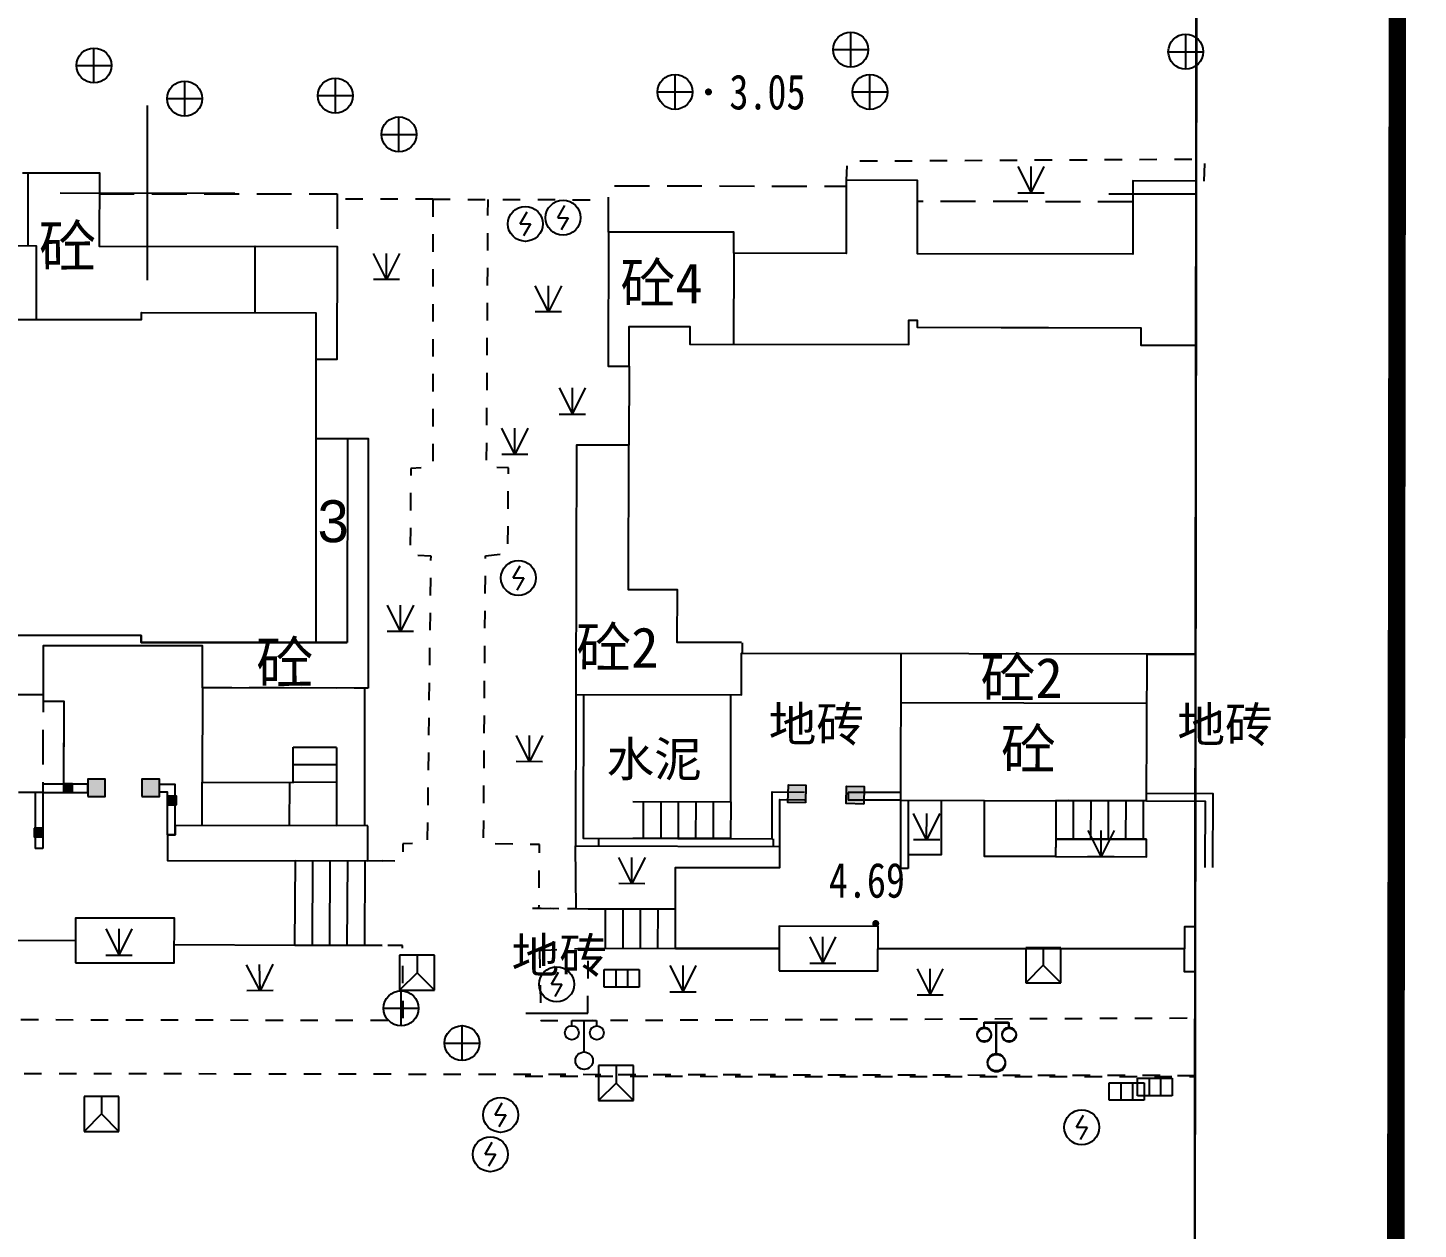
# Model space of a CAD drawing. Extents: x 99002 to 478558, y 2449839 to 2450453.
# Drawn here: x 478502.37 to 478542.15, y 2450133.86 to 2450168.24 of the extents above; entities that cross this region are included whole.
import ezdxf
from ezdxf.enums import TextEntityAlignment as Align

# ---------------------------------------------------------------- set-up
doc = ezdxf.new("R2010")
doc.units = 0
doc.header["$LTSCALE"] = 0.5
doc.linetypes.add('X5', pattern=[3, 2, -1])
doc.linetypes.add('X6', pattern=[2, 1, -1])
doc.layers.get('0').update_dxf_attribs({"linetype": 'CONTINUOUS'})
for name, color, linetype in [('DLDW', 11, 'CONTINUOUS'), ('DLSS', 4, 'CONTINUOUS'), ('DMTZ', 3, 'CONTINUOUS'), ('GCD', 1, 'CONTINUOUS'), ('GXYZ', 2, 'CONTINUOUS'), ('JMD', 6, 'CONTINUOUS'), ('TK', 7, 'CONTINUOUS'), ('ZBTZ', 3, 'CONTINUOUS'), ('ZJ', 7, 'CONTINUOUS')]:
    doc.layers.add(name, color=color, linetype=linetype)
doc.styles.add('方正中等线简体', font='FZZDXJW.TTF')
doc.styles.add('等线体', font='simhei.ttf')
doc.styles.add('细等线体', font='FZXDXJW.TTF', dxfattribs={"width": 0.8})
doc.linetypes.add('10422', pattern='A,0.75,[150,AAA.SHX,S=0.5,R=0,X=0,Y=0.5],1.5,[177,AAA.SHX,S=1,R=0,X=0,Y=0.4],0.75', length=3)
doc.linetypes.add('1161', pattern='A,0,[149,AAA.SHX,S=0.15,R=0,X=0,Y=0],-1.6', length=1.6)
doc.linetypes.add('444', pattern='A,4.5,[145,AAA.SHX,S=1,R=0,X=0,Y=1],4.5,-0.5,[146,AAA.SHX,S=1,R=0,X=0,Y=0],-0.5', length=10)

# ---------------------------------------------------------------- blocks, each defined once
blk = doc.blocks.new('gc043')
for p, q in [((-8.881784197001252e-16, -1), (-8.881784197001252e-16, 1)), ((-1, 0), (1, 0))]:
    blk.add_line(p, q)
blk.add_circle((0, 0), 1)
blk = doc.blocks.new('gc049')
for p, q in [((-1, 1.2), (-1, -0.8)), ((1, 1.2), (-1, 1.2)), ((0, 1.2), (0, 0.2)), ((1, -0.8), (1, 1.2)), ((0, 0.2), (-1, -0.8)), ((0, 0.2), (1, -0.8)), ((-1, -0.8), (1, -0.8))]:
    blk.add_line(p, q)
blk = doc.blocks.new('gc050')
for points in [[(-0.3004, -7.371573200455714e-18), (0.09960000000000008, 0.6928203230275509)], [(-0.3004, -7.371573200455714e-18), (0.3004, -1.036507292620599e-16)], [(0.3004, -1.036507292620599e-16), (-0.09960000000000035, -0.6928203230275509)]]:
    blk.add_lwpolyline(points)
blk.add_circle((0, 0), 1)
blk = doc.blocks.new('GC200')
at = {"linetype": 'Continuous', "const_width": 0.2, "flags": 128}
blk.add_lwpolyline([(-0.1, 0, 1), (0.1, 0, 1)], format="xyb", close=True, dxfattribs=at)
blk = doc.blocks.new('gc041')
for p, q in [((-1, 0.5), (1, 0.5)), ((-1, -0.5), (-1, 0.5)), ((-0.3300000000000001, 0.5), (-0.3300000000000001, -0.5)), ((0.3300000000000001, 0.5), (0.3300000000000001, -0.5)), ((1, 0.5), (1, -0.5)), ((1, -0.5), (-1, -0.5))]:
    blk.add_line(p, q)
blk = doc.blocks.new('gc097')
for p, q in [((-0.6999991656703307, 2.001080768634255), (-0.6999991656703307, 2.301080768634255)), ((-0.6999991656703307, 2.301080768634255), (0.6999991656703307, 2.298919231365744)), ((3.061515884555943e-17, 0.5), (3.061515884555943e-17, 2.3)), ((0.6999991656703307, 2.298919231365744), (0.6999991656703307, 1.998919231365745))]:
    blk.add_line(p, q)
for centre, radius in [((-0.6999991656703307, 1.601080768634255), 0.4), ((0.7265381501658085, 1.599800599500545), 0.4), ((0, 0), 0.5)]:
    blk.add_circle(centre, radius)
blk = doc.blocks.new('gc124')
for p, q in [((-0.75, 1.5), (0, 0)), ((0, 0), (0, 1.5)), ((0, 0), (0.75, 1.5)), ((-0.75, 0), (0.75, 0))]:
    blk.add_line(p, q)
blk = doc.blocks.new('gc002')
at = {"linetype": 'Continuous'}
blk.add_hatch(color=256, dxfattribs=at).paths.add_polyline_path([(0.5, 0.5), (-0.5, 0.5), (-0.5, -0.5), (0.5, -0.5)])
blk.add_lwpolyline([(-0.5, -0.5), (0.5, -0.5), (0.5, 0.5), (-0.5, 0.5), (-0.5, -0.5)])

msp = doc.modelspace()

# ---------------------------------------------------------------- linework, layer by layer
at = {"layer": 'DLSS', "color": 4, "linetype": 'X6', "flags": 128}
for points in [[(478536.0281877106, 2450163.849874191), (478536.0530215325, 2450164.473587292), (478525.8057620719, 2450164.414147565), (478525.7880497514, 2450163.876161549)], [(478513.9601193069, 2450163.330805149), (478511.2204517517, 2450163.333177893)], [(478513.9601193069, 2450163.330805149), (478513.9599694407, 2450155.661670496), (478513.3319157846, 2450155.6295011), (478513.3106331851, 2450153.149485657), (478513.8996134281, 2450153.126705797), (478513.8007433367, 2450144.914692244), (478513.1056859688, 2450144.880611484), (478513.1053708074, 2450144.38800305), (478512.5274646379, 2450144.398643657)], [(478513.9601193069, 2450163.330805149), (478515.5411404615, 2450163.325712722), (478518.9864717512, 2450163.314615403)], [(478518.4043519858, 2450143.016185045), (478516.9976965238, 2450143.031913819), (478517.0087321127, 2450144.863445895), (478515.4117358506, 2450144.887559782), (478515.4666409778, 2450153.126631987), (478516.1067385004, 2450153.191786025), (478516.1219865934, 2450155.645808994), (478515.497995206, 2450155.660635048), (478515.5411404615, 2450163.325712722)], [(478461.0938545273, 2450141.923391804), (478462.1917332105, 2450140.305910388), (478463.3182495091, 2450139.92541286), (478513.1140064345, 2450139.833511724), (478513.0961193993, 2450141.971544476), (478512.5131354087, 2450141.972316009)], [(478517.0097245933, 2450141.835391342), (478518.4014767385, 2450141.896170025)], [(478517.0097245933, 2450141.835391342), (478517.0480689532, 2450139.828305309), (478535.7674948704, 2450139.900575739)], [(478518.398485981, 2450140.033556518), (478518.4014767385, 2450141.896170025)], [(478516.6067267097, 2450138.231869855), (478535.7652768941, 2450138.224724793)]]:
    msp.add_lwpolyline(points, dxfattribs=at)
at = {"layer": 'DLSS', "color": 4, "linetype": 'Continuous', "flags": 128}
for points in [[(478527.5584247081, 2450144.581212876), (478528.5084373015, 2450144.578695351), (478528.5124166878, 2450146.128813131)], [(478520.9043856658, 2450143.009767261), (478520.9043856674, 2450143.00976726), (478520.9074662897, 2450144.209783352), (478523.887506438, 2450144.20213335), (478523.8890625488, 2450144.80829599)], [(478535.7709457589, 2450142.507986266), (478535.4608975447, 2450142.508926519), (478535.4570329832, 2450141.23461832), (478535.7692592127, 2450141.233671463)]]:
    msp.add_lwpolyline(points, dxfattribs=at)
at = {"layer": 'DLSS', "color": 4, "linetype": 'Continuous', "elevation": -3.658, "flags": 128}
msp.add_lwpolyline([(478512.1049339986, 2450145.399183539), (478506.5912394008, 2450145.407201548), (478506.5908657395, 2450145.139992156), (478506.370865028, 2450145.140299785), (478506.3698375113, 2450144.407485649), (478512.1034964797, 2450144.399251055)], close=True, dxfattribs=at)
at = {"layer": 'DLSS', "color": 4, "linetype": 'Continuous', "flags": 128}
for points in [[(478534.3798003846, 2450145.013729089), (478531.7797653559, 2450145.020403587), (478531.7784817633, 2450144.520396886), (478534.378516792, 2450144.513722389)], [(478503.7354090429, 2450141.481814313), (478506.5644750838, 2450141.478047189), (478506.5661720239, 2450142.752360137), (478503.737105983, 2450142.756127263)], [(478523.8671857492, 2450141.25345707), (478526.6962412889, 2450141.244877672), (478526.7001058505, 2450142.519185876), (478523.8710503108, 2450142.527765276)]]:
    msp.add_lwpolyline(points, close=True, dxfattribs=at)
at = {"layer": 'DLSS', "color": 4, "linetype": 'X6', "ltscale": 0.5, "elevation": 5.149, "flags": 128}
msp.add_lwpolyline([(478518.0633176161, 2450143.025017935), (478516.6378043377, 2450143.034242766)], dxfattribs=at)
at = {"layer": 'DLSS', "color": 4, "linetype": 'X6', "elevation": 3.155, "flags": 128}
msp.add_lwpolyline([(478535.7653068503, 2450138.247358932), (478477.5604151627, 2450138.349537091)], dxfattribs=at)
at = {"layer": 'DMTZ', "color": 3, "linetype": '10422', "elevation": -7.316, "flags": 128}
msp.add_lwpolyline([(478502.8058079082, 2450146.600403988), (478503.4037953554, 2450146.599895209), (478503.4126574425, 2450148.953380378), (478502.8085007592, 2450148.955184735)], dxfattribs=at)
at = {"layer": 'DMTZ', "color": 3, "linetype": '10422', "ltscale": 0.7, "flags": 128}
msp.add_lwpolyline([(478531.7798940585, 2450145.070538136), (478531.778481763, 2450144.520396887), (478529.738454279, 2450144.525633801), (478529.7425617753, 2450146.125655249)], dxfattribs=at)
at = {"layer": 'DMTZ', "color": 3, "linetype": '10422', "ltscale": 0.5, "flags": 128}
msp.add_lwpolyline([(478518.0633176161, 2450143.025017935), (478518.0389837343, 2450144.823313612)], dxfattribs=at)
at = {"layer": 'DMTZ', "color": 3, "linetype": '10422', "flags": 128}
for points in [[(478523.8691061277, 2450141.886686489), (478520.9015104198, 2450141.889752242)], [(478535.4589741826, 2450141.874713269), (478526.6981788225, 2450141.88376384)]]:
    msp.add_lwpolyline(points, dxfattribs=at)
at = {"layer": 'JMD', "color": 6, "linetype": 'Continuous'}
for p, q in [((478511.2060171984, 2450147.642528186, -3.658), (478509.9659975616, 2450147.644220641, -3.658)), ((478511.2053347222, 2450147.142520296, -3.658), (478509.9653150854, 2450147.144212752, -3.658)), ((478504.0869260071, 2450146.349224693, -3.658), (478504.087267245, 2450146.599228607, -3.658)), ((478506.1369776631, 2450146.360640533, -3.658), (478506.1372779527, 2450146.580644005, -3.658)), ((478507.3642405015, 2450145.406436082, -3.658), (478507.3659330423, 2450146.646455495, -3.658)), ((478509.8642800919, 2450145.403023876, -3.658), (478509.8659726327, 2450146.643043288, -3.658)), ((478511.2046522461, 2450146.642512408, -3.658), (478509.9646326092, 2450146.644204862, -3.658)), ((478519.682272212, 2450146.091479625), (478522.4823099351, 2450146.084291704)), ((478519.9822762538, 2450146.090709491), (478519.9795746538, 2450145.038336359)), ((478520.48228299, 2450146.089425933), (478520.47958139, 2450145.037052802)), ((478520.9822897263, 2450146.088142376), (478520.9795881263, 2450145.035769245)), ((478521.4822964626, 2450146.086858818), (478521.4795948627, 2450145.034485688)), ((478521.9823031988, 2450146.085575261), (478521.979601599, 2450145.033202131)), ((478522.4823099351, 2450146.084291704), (478522.4796083352, 2450145.031918574)), ((478525.8430924956, 2450146.355794269), (478525.8425094744, 2450146.135791366)), ((478531.7825895969, 2450146.120552209), (478531.7798021415, 2450145.07053838)), ((478531.7825892594, 2450146.120418332), (478531.7800220745, 2450145.120404928)), ((478534.3826242881, 2450146.113743833), (478531.7825892594, 2450146.120418332)), ((478534.3826242881, 2450146.113743833), (478532.132593909, 2450146.119716796)), ((478532.2825959956, 2450146.119134774), (478532.2797720921, 2450145.01912003)), ((478532.7826027319, 2450146.117851217), (478532.7797788285, 2450145.017836472)), ((478533.2826094682, 2450146.11656766), (478533.2797855648, 2450145.016552915)), ((478533.7826162044, 2450146.115284102), (478533.7797923011, 2450145.015269358)), ((478534.2826229407, 2450146.114000544), (478534.2797990373, 2450145.013985801)), ((478506.370865028, 2450145.140299785, -3.658), (478506.5908657395, 2450145.139992156, -3.658)), ((478518.7066337081, 2450144.821599701), (478518.7071984889, 2450145.041602651)), ((478522.4796083352, 2450145.031918574), (478519.6795706121, 2450145.039106494)), ((478523.7067010709, 2450144.808764127), (478523.7072658516, 2450145.028767076)), ((478531.7797653559, 2450145.020403587), (478534.3798003846, 2450145.013729089)), ((478502.8001646536, 2450144.750377261, -7.316), (478502.5801613638, 2450144.750567797, -7.316)), ((478510.0131357117, 2450141.986845558), (478510.0271736835, 2450144.402233038)), ((478510.0274252972, 2450144.402234175, -3.658), (478512.5274646379, 2450144.398643657, -3.658)), ((478510.513135651, 2450141.983939647), (478510.527186347, 2450144.401516426)), ((478511.0131355905, 2450141.981033738), (478511.0271990016, 2450144.400798316)), ((478511.5131355299, 2450141.978127828), (478511.5272116563, 2450144.400080205)), ((478512.0131354693, 2450141.975221919), (478512.0272243022, 2450144.399360596)), ((478527.557364717, 2450144.181225841), (478527.3373617531, 2450144.181790606)), ((478520.9043856673, 2450143.009767261), (478518.4043519858, 2450143.016185045)), ((478518.9014834748, 2450141.894886469), (478518.9043587222, 2450143.014901489)), ((478519.401490211, 2450141.893602912), (478519.4043654584, 2450143.013617932)), ((478519.9014969473, 2450141.892319355), (478519.9043721948, 2450143.012334374)), ((478520.4015036836, 2450141.891035798), (478520.404378931, 2450143.011050818)), ((478520.9015104198, 2450141.889752242), (478520.9043856673, 2450143.009767261)), ((478512.5131354087, 2450141.972316009), (478510.0131357117, 2450141.986845558)), ((478518.4014767385, 2450141.896170025), (478520.9015104198, 2450141.889752242))]:
    msp.add_line(p, q, dxfattribs=at)
at = {"layer": 'JMD', "color": 6, "linetype": 'X5'}
for points in [[(478496.2208556646, 2450164.096405915), (478502.3809566433, 2450164.091070835)], [(478504.4204703975, 2450163.489294219), (478511.2205818677, 2450163.483404845), (478511.2192826507, 2450161.983380343)]]:
    msp.add_lwpolyline(points, dxfattribs=at)
at = {"layer": 'JMD', "color": 6, "linetype": 'Continuous', "ltscale": 3.5, "elevation": -3.658}
for points in [[(478502.3791377394, 2450161.991036521), (478502.3809566433, 2450164.091070835), (478504.4209900842, 2450164.089304022), (478504.4191711803, 2450161.989269712), (478511.2192826507, 2450161.983380343), (478511.2164763418, 2450158.743327419), (478510.6164665062, 2450158.743847068), (478510.6145090188, 2450156.483810153), (478512.1145336081, 2450156.48251103), (478512.1088690215, 2450149.942404208)], [(478508.8775986174, 2450160.085375942), (478508.8792442923, 2450161.985406972), (478511.2192826506, 2450161.983380336), (478511.2164763418, 2450158.743327412), (478510.6164665062, 2450158.743847061), (478510.6145090191, 2450156.483810144), (478511.5145237726, 2450156.483030672), (478511.5094654876, 2450150.642935288)], [(478512.1083493347, 2450149.342394407), (478507.3682716335, 2450149.346499611), (478507.3693110072, 2450150.546519215), (478502.8092362568, 2450150.550468528), (478502.8080236542, 2450149.150445653), (478500.2079810334, 2450149.152697453), (478500.2055558282, 2450146.3526517), (478498.3655256658, 2450146.354245279), (478498.3679508709, 2450149.154291034), (478495.7679082502, 2450149.156542833), (478495.7691208527, 2450150.556565713), (478491.2090461024, 2450150.560515026), (478491.2085264155, 2450149.960505219)]]:
    msp.add_lwpolyline(points, dxfattribs=at)
at = {"layer": 'JMD', "color": 6, "linetype": 'Continuous', "flags": 128}
for points in [[(478535.7991923671, 2450163.850462042), (478533.9881602265, 2450163.855111125), (478533.9827691375, 2450161.75508298), (478527.8226861464, 2450161.770896462), (478527.8280772354, 2450163.870924614), (478525.7880497514, 2450163.876161549), (478525.7826586624, 2450161.776133395), (478522.572615416, 2450161.784373862), (478522.5741557272, 2450162.384381908), (478518.9841073604, 2450162.393597883), (478518.974249369, 2450158.553546387), (478519.5742019092, 2450158.552006256), (478519.568455614, 2450156.291975807), (478518.0684354051, 2450156.295826488), (478518.0501057025, 2450149.155730734), (478522.7901695622, 2450149.143562599), (478522.7932501844, 2450150.343578689), (478527.3533116193, 2450150.331872631), (478527.3425294413, 2450146.131816326), (478529.7425617753, 2450146.125655249)], [(478522.572615416, 2450161.784373862), (478522.5659407343, 2450159.184339)], [(478519.5742574527, 2450158.552006114), (478519.5771285004, 2450159.692021543), (478521.3172074854, 2450159.687554607), (478521.3159238928, 2450159.187547903), (478527.5760082311, 2450159.171477717), (478527.5778052608, 2450159.871487101), (478527.8177529511, 2450159.870871134), (478527.817239514, 2450159.670868453), (478530.2172718485, 2450159.664707358)], [(478530.2172718485, 2450159.664707358), (478531.5772901711, 2450159.661216071)], [(478531.5772901711, 2450159.661216071), (478534.2173812816, 2450159.654438725), (478534.216097689, 2450159.154432024), (478535.7929718488, 2450159.150384049)], [(478522.7940203401, 2450150.643582711), (478520.9539955506, 2450150.648306209), (478520.9578463286, 2450152.148326323), (478519.5577719237, 2450152.151920431), (478519.568455614, 2450156.291975807)], [(478522.8104793925, 2450150.639869412), (478522.8100823385, 2450150.339864664), (478535.7812884722, 2450150.322698244)], [(478529.7425617753, 2450146.125655249), (478534.3826242881, 2450146.113743833), (478534.3934064662, 2450150.313800123), (478535.7812719803, 2450150.310237356)], [(478518.2701086664, 2450149.155165968), (478518.259551479, 2450145.042751797), (478523.6696243655, 2450145.028863705), (478523.6724739411, 2450146.138878588), (478523.6730643938, 2450146.368881672), (478524.5930767886, 2450146.366519925)], [(478527.34971756, 2450148.931853863), (478534.3898124068, 2450148.91378136)], [(478527.3431124625, 2450146.351819228), (478525.8430924956, 2450146.355794269)], [(478527.5625323576, 2450146.13123332), (478527.5573646695, 2450144.181207601)], [(478534.3831890687, 2450146.333746781), (478536.2734883096, 2450146.328894231), (478536.2654082584, 2450144.208600451)]]:
    msp.add_lwpolyline(points, dxfattribs=at)
at = {"layer": 'JMD', "color": 6, "linetype": 'X5', "flags": 128}
for points in [[(478518.9841073604, 2450162.393597883), (478518.9875127379, 2450163.720118118), (478525.7876043511, 2450163.702661669)], [(478533.9866199153, 2450163.255103084), (478527.8265369243, 2450163.270916572)]]:
    msp.add_lwpolyline(points, dxfattribs=at)
at = {"layer": 'JMD', "color": 6, "linetype": 'Continuous', "ltscale": 3.5}
for points in [[(478465.5167146029, 2450159.922926004), (478465.5185335068, 2450162.022960357), (478463.1784951485, 2450162.024986993), (478463.1756888397, 2450158.784933987), (478463.7756986753, 2450158.784414337), (478463.7737411883, 2450156.524377365), (478462.8737264349, 2450156.525156837), (478462.8688413788, 2450150.885064568), (478468.5189339972, 2450150.88017123), (478468.5187607682, 2450150.680167958), (478472.4088256803, 2450150.676798915), (478472.4089989092, 2450150.876802186), (478481.419145462, 2450150.868998829), (478481.4189722331, 2450150.668995558), (478492.959161404, 2450150.659001024), (478492.959334633, 2450150.859004294), (478505.6195421636, 2450150.848039752), (478505.6193689347, 2450150.648036484), (478511.5094654876, 2450150.642935288)], [(478502.6173227696, 2450159.89079435), (478502.6191416735, 2450161.990828662), (478495.9790328263, 2450161.996579457), (478495.9772139224, 2450159.896545137)], [(478487.9772560106, 2450160.103477065), (478492.9673378099, 2450160.099155314), (478492.9671645809, 2450159.899152044), (478498.6172571994, 2450159.894258679), (478498.6134461627, 2450155.494186779), (478499.9734684567, 2450155.49300891), (478499.9772794934, 2450159.893080808), (478505.6273721117, 2450159.888187443), (478505.6275453406, 2450160.08819071), (478510.6176271404, 2450160.083868958), (478510.6164665062, 2450158.743847061)], [(478511.5094654876, 2450150.642935288), (478505.6193689347, 2450150.648036484), (478505.6195421636, 2450150.848039752), (478492.959334633, 2450150.859004293)]]:
    msp.add_lwpolyline(points, dxfattribs=at)
at = {"layer": 'JMD', "color": 6, "linetype": 'Continuous', "flags": 128}
for points, elevation in [([(478510.6145090191, 2450156.483810144), (478510.6110444401, 2450152.483744805), (478510.6094507338, 2450150.643714758)], -3.658), ([(478511.2060180428, 2450147.643146832), (478511.2029569544, 2450145.400495193)], -7.316), ([(478502.8058149846, 2450146.600403982), (478504.087267245, 2450146.599228607)], -3.658), ([(478506.5908657395, 2450145.139992156), (478506.5928794537, 2450146.580022173), (478506.1372779527, 2450146.580644005)], -3.658), ([(478502.5855957408, 2450146.351056949), (478502.5801613638, 2450144.750567797)], -3.658)]:
    msp.add_lwpolyline(points, dxfattribs=dict(at, elevation=elevation))
at = {"layer": 'JMD', "color": 6, "linetype": 'X5', "elevation": -3.658, "flags": 128}
msp.add_lwpolyline([(478512.1088690215, 2450149.942404208), (478512.1083493347, 2450149.342394407), (478507.3682716335, 2450149.346499611), (478507.3693110072, 2450150.546519215), (478502.8092362568, 2450150.550468528), (478502.8055984491, 2450146.350399904), (478500.4055591067, 2450146.352478485), (478500.4041732752, 2450144.75245234), (478498.3641398343, 2450144.754219132), (478498.3655256658, 2450146.354245279), (478495.765483045, 2450146.356497074), (478495.7691208528, 2450150.556565713), (478491.2090461024, 2450150.560515026), (478491.2080067287, 2450149.360495412), (478483.1678749321, 2450149.367458669), (478483.1689143057, 2450150.567478288), (478478.6088395553, 2450150.571427602), (478478.6052017476, 2450146.371358924), (478476.0051591267, 2450146.37361072), (478476.0037732952, 2450144.773584555), (478473.9637398543, 2450144.775351346), (478473.9651256858, 2450146.375377513), (478471.5650863436, 2450146.377456094), (478471.5687241514, 2450150.577524786), (478467.0086494009, 2450150.5814741), (478467.0076100273, 2450149.38145447), (478462.2675323262, 2450149.385559674), (478462.2680520132, 2450149.98556949)], dxfattribs=at)
at = {"layer": 'JMD', "color": 6, "linetype": '444', "elevation": -7.316, "flags": 128}
for points in [[(478507.368271633, 2450149.346499604), (478507.364586262, 2450146.646457334), (478509.9646308399, 2450146.642908633), (478509.965998406, 2450147.644839287), (478509.966000362, 2450147.646272304)], [(478512.0083505239, 2450149.341637215), (478512.0029699075, 2450145.399593791)]]:
    msp.add_lwpolyline(points, dxfattribs=at)
at = {"layer": 'JMD', "color": 6, "linetype": '444', "ltscale": 0.5, "elevation": -3.658, "flags": 128}
msp.add_lwpolyline([(478502.8055984485, 2450146.350399897), (478503.4056055199, 2450146.349880254), (478503.4126574425, 2450148.953380378), (478502.8085007592, 2450148.955184735)], dxfattribs=at)
at = {"layer": 'JMD', "color": 7, "linetype": 'Continuous', "flags": 128}
for points in [[(478518.0501057025, 2450149.155730734), (478518.0389837343, 2450144.823313612), (478523.8890625488, 2450144.80829599), (478523.8924769051, 2450146.138313822), (478523.892502577, 2450146.148313957), (478524.5925120077, 2450146.146516975)], [(478527.3425294413, 2450146.131816326), (478525.8425094744, 2450146.135791366)], [(478527.3425294413, 2450146.131816326), (478527.3373617531, 2450144.181790606)], [(478534.3826242881, 2450146.113743833), (478536.0526467873, 2450146.109456751), (478536.0454061669, 2450144.209438824)]]:
    msp.add_lwpolyline(points, dxfattribs=at)
at = {"layer": 'JMD', "color": 6, "linetype": '444', "ltscale": 0.5, "flags": 128}
msp.add_lwpolyline([(478522.4823099351, 2450146.084291704), (478522.4901655203, 2450149.144332734)], dxfattribs=at)
at = {"layer": 'JMD', "color": 6, "linetype": 'Continuous', "elevation": -3.658}
for points in [[(478509.9646326092, 2450146.644204862), (478509.965998406, 2450147.644839287)], [(478511.2060180428, 2450147.643146832), (478511.2046522461, 2450146.642512408)], [(478507.3659330423, 2450146.646455495), (478509.9646308399, 2450146.642908633)], [(478511.2029569544, 2450145.400495193), (478507.3642405015, 2450145.406436082)]]:
    msp.add_lwpolyline(points, dxfattribs=at)
at = {"layer": 'JMD', "color": 7, "linetype": 'Continuous', "elevation": -3.658, "flags": 128}
for points in [[(478502.8055984485, 2450146.350399897), (478502.8001646536, 2450144.750377261)], [(478502.8055984485, 2450146.350399897), (478504.0869260071, 2450146.349224693)], [(478506.370865028, 2450145.140299785), (478506.3725756803, 2450146.360318975), (478506.1369776631, 2450146.360640533)]]:
    msp.add_lwpolyline(points, dxfattribs=at)
at = {"layer": 'JMD', "color": 6, "linetype": '444', "flags": 128}
msp.add_lwpolyline([(478495.172016591, 2450142.137039762), (478503.7362590896, 2450142.120154718)], dxfattribs=at)
at = {"layer": 'JMD', "color": 6, "linetype": '444', "ltscale": 0.7, "flags": 128}
for points in [[(478506.5651768411, 2450142.005030101), (478510.0131357117, 2450141.986845558), (478512.5131354087, 2450141.972316009)], [(478518.4014767385, 2450141.896170025), (478520.9015104198, 2450141.889752242), (478523.8691061277, 2450141.886686489)], [(478526.6981788225, 2450141.88376384), (478535.4589741826, 2450141.874713269)]]:
    msp.add_lwpolyline(points, dxfattribs=at)
at = {"layer": 'TK', "color": 7, "linetype": 'Continuous'}
for p, q in [((478505.7949058108, 2450161.011570273), (478505.8015233784, 2450166.011649456)), ((478503.2981748649, 2450163.514918497), (478508.2982543244, 2450163.508301232)), ((478535.7986913514, 2450163.471906273), (478533.2986516217, 2450163.475214906))]:
    msp.add_line(p, q, dxfattribs=at)
at = {"layer": 'TK', "color": 7, "linetype": 'Continuous', "flags": 128}
msp.add_lwpolyline([(478199.6386913919, 2449858.161364401, 0.5, 0.5, 0), (478541.144118473, 2449857.709460105, 0.5, 0.5, 0), (478541.900506446, 2450429.218500016, 0.5, 0.5, 0), (478200.3950793649, 2450429.670506957, 0.5, 0.5, 0)], format="xyseb", close=True, dxfattribs=at)
at = {"layer": 'TK', "color": 7, "linetype": 'Continuous'}
msp.add_lwpolyline([(478535.4016372973, 2449863.467160006), (478205.396392973, 2449863.903847439), (478206.1375605405, 2450423.91280433), (478536.1428048649, 2450423.476019705)], close=True, dxfattribs=at)
at = {"layer": 'TK', "color": 7, "linetype": 'Continuous', "flags": 128}
msp.add_lwpolyline([(478205.396392973, 2449863.903847439), (478535.4016372973, 2449863.467160006), (478536.1428048649, 2450423.476019705), (478206.1375605405, 2450423.91280433)], close=True, dxfattribs=at)
at = {"layer": 'TK', "color": 7, "linetype": 'Continuous'}
msp.add_lwpolyline([(478535.4016372973, 2449863.467160006), (478536.1428048649, 2450423.476019705)], dxfattribs=at)
at = {"layer": 'ZBTZ', "color": 3, "linetype": '1161', "flags": 128}
msp.add_lwpolyline([(478516.6184044724, 2450140.036414626), (478518.398485981, 2450140.033556518)], dxfattribs=at)

# ---------------------------------------------------------------- block references
at = {"layer": 'DLDW', "color": 11, "linetype": 'Continuous', "xscale": 0.5, "yscale": 0.5}
for p in [(478518.2885666504, 2450138.676643391, 3.639), (478530.0876826891, 2450138.607027268, 3.422)]:
    msp.add_blockref('gc097', p, dxfattribs=at)
at = {"layer": 'DLDW', "color": 11, "linetype": 'Continuous', "xscale": 0.5, "yscale": 0.5, "zscale": 0.5}
msp.add_blockref('gc097', (478530.0817170051, 2450138.63303562), dxfattribs=at)
at = {"layer": 'GCD', "color": 1, "linetype": 'Continuous'}
ref = msp.add_blockref('GC200', (478532.4209399417, 2450169.749486741, 2.967), dxfattribs=dict(at, xscale=4.876000004212864e-06, yscale=4.876000004212864e-06, zscale=4.876000004212864e-06))
ref.add_attrib('height', '2.97', dxfattribs={"linetype": 'Continuous', "height": 9.752000008425727e-06, "style": '细等线体', "width": 0.7999999999999999}).set_placement((478531.7142203932, 2450167.856322189, 2.967), align=Align.MIDDLE_LEFT)
ref = msp.add_blockref('GC200', (478525.5191496284, 2450166.97757193, 2.859), dxfattribs=dict(at, xscale=4.876000004212864e-06, yscale=4.876000004212864e-06, zscale=4.876000004212864e-06))
ref.add_attrib('height', '2.86', dxfattribs={"linetype": 'Continuous', "height": 9.752000008425727e-06, "style": '细等线体', "width": 0.7999999999999999}).set_placement((478526.1191496283, 2450166.477574368, 2.859), align=Align.MIDDLE_LEFT)
at = {"layer": 'GCD', "color": 1, "linetype": 'Continuous', "xscale": 0.5, "yscale": 0.5, "zscale": 0.5}
for p in [(478521.8462396713, 2450166.402422586, 3.054), (478526.6309098138, 2450142.602672177, 4.686)]:
    msp.add_blockref('GC200', p, dxfattribs=at)
at = {"layer": 'GCD', "color": 1, "linetype": 'Continuous'}
ref = msp.add_blockref('GC200', (478516.4098195191, 2450152.493372647, 4.408), dxfattribs=dict(at, xscale=4.876000004212864e-06, yscale=4.876000004212864e-06, zscale=4.876000004212864e-06))
ref.add_attrib('height', '4.41', dxfattribs={"linetype": 'Continuous', "height": 9.752000008425727e-06, "style": '细等线体', "width": 0.7999999999999999}).set_placement((478517.0098195191, 2450151.993375085, 4.408), align=Align.MIDDLE_LEFT)
ref = msp.add_blockref('GC200', (478515.4117358506, 2450144.887559782, 3.598), dxfattribs=dict(at, xscale=4.876000004212864e-06, yscale=4.876000004212864e-06, zscale=4.876000004212864e-06))
ref.add_attrib('height', '3.60', dxfattribs={"linetype": 'Continuous', "height": 9.752000008425727e-06, "style": '细等线体', "width": 0.7999999999999999}).set_placement((478515.9034755481, 2450145.50335171, 3.598), align=Align.MIDDLE_LEFT)
ref = msp.add_blockref('GC200', (478504.4811753772, 2450137.053887491, 3.536), dxfattribs=dict(at, xscale=4.876000004212864e-06, yscale=4.876000004212864e-06, zscale=4.876000004212864e-06))
ref.add_attrib('height', '3.54', dxfattribs={"linetype": 'Continuous', "height": 9.752000008425727e-06, "style": '细等线体', "width": 0.7999999999999999}).set_placement((478505.0811753771, 2450136.553889929, 3.536), align=Align.MIDDLE_LEFT)
ref = msp.add_blockref('GC200', (478515.6049783674, 2450136.001147797, 3.514), dxfattribs=dict(at, xscale=4.876000004212864e-06, yscale=4.876000004212864e-06, zscale=4.876000004212864e-06))
ref.add_attrib('height', '3.51', dxfattribs={"linetype": 'Continuous', "height": 9.752000008425727e-06, "style": '细等线体', "width": 0.7999999999999999}).set_placement((478516.2049783674, 2450135.501150236, 3.514), align=Align.MIDDLE_LEFT)
ref = msp.add_blockref('GC200', (478512.2018535807, 2450135.196637326, 3.441), dxfattribs=dict(at, xscale=4.876000004212864e-06, yscale=4.876000004212864e-06, zscale=4.876000004212864e-06))
ref.add_attrib('height', '3.44', dxfattribs={"linetype": 'Continuous', "height": 9.752000008425727e-06, "style": '方正中等线简体', "width": 0.7999999999999999}).set_placement((478512.8018535807, 2450134.696639765, 3.441), align=Align.MIDDLE_LEFT)
ref = msp.add_blockref('GC200', (478531.3752893039, 2450135.270264613, 3.223), dxfattribs=dict(at, xscale=4.876000004212864e-06, yscale=4.876000004212864e-06, zscale=4.876000004212864e-06))
ref.add_attrib('height', '3.22', dxfattribs={"linetype": 'Continuous', "height": 9.752000008425727e-06, "style": '方正中等线简体', "width": 0.7999999999999999}).set_placement((478531.9752893039, 2450134.770267051, 3.223), align=Align.MIDDLE_LEFT)
at = {"layer": 'GXYZ', "color": 2, "linetype": 'Continuous', "xscale": 0.5, "yscale": 0.5, "zscale": 0.5}
for name, p in [('gc043', (478525.9149989837, 2450167.614059246)), ('gc043', (478535.5020891342, 2450167.554370537)), ('gc043', (478520.8913084588, 2450166.403686374)), ('gc043', (478526.4654063047, 2450166.40330955)), ('gc049', (478531.4242826535, 2450141.309305908)), ('gc041', (478519.362708486, 2450141.03626336)), ('gc041', (478534.6168586608, 2450137.924021374))]:
    msp.add_blockref(name, p, dxfattribs=at)
at = {"layer": 'GXYZ', "color": 2, "linetype": 'Continuous', "xscale": 0.5, "yscale": 0.5}
for name, p in [('gc043', (478504.266015699, 2450167.159701755, 3.46)), ('gc043', (478511.1709964914, 2450166.297548469, 3.406)), ('gc043', (478506.8608062341, 2450166.211251101, 3.466)), ('gc043', (478512.9905576541, 2450165.186120899, 3.498)), ('gc050', (478517.6854863226, 2450162.802865684, 3.568)), ('gc050', (478516.6082336215, 2450162.626288225, 3.598)), ('gc050', (478516.4098195191, 2450152.493372647, 4.408)), ('gc049', (478513.5076816147, 2450141.0940129, 3.655)), ('gc050', (478517.5014472963, 2450140.863723514, 3.698)), ('gc043', (478513.0504607061, 2450140.177601871, 3.655)), ('gc043', (478514.7961715732, 2450139.180274067, 3.65)), ('gc049', (478519.2026044385, 2450137.937420761, 3.454)), ('gc041', (478533.8086777339, 2450137.798088704, 3.201)), ('gc049', (478504.4811753772, 2450137.053887491, 3.536)), ('gc050', (478515.8984732841, 2450137.12677918, 3.521)), ('gc050', (478532.5262968044, 2450136.771767764, 3.256)), ('gc050', (478515.6049783674, 2450136.001147797, 3.514))]:
    msp.add_blockref(name, p, dxfattribs=at)
at = {"layer": 'JMD', "color": 6, "linetype": 'Continuous', "yscale": 0.25}
for p, xscale, rotation in [((478503.5286891364, 2450146.474784907, -3.658), 0.2499999999976342, 0.02620487543823488), ((478506.497250397, 2450146.120383206, -3.658), 0.25000000021464, 89.99762576888294), ((478502.677192105, 2450145.210759386, -3.658), 0.2500000002310975, 269.9047094390673)]:
    msp.add_blockref('gc002', p, dxfattribs=dict(at, xscale=xscale, rotation=rotation))
at = {"layer": 'JMD', "color": 6, "linetype": 'Continuous', "yscale": 0.5}
for p, xscale, zscale, rotation in [((478504.3371188875, 2450146.48729447, -3.658), 0.4999999998908423, 0.4999999999999996, 359.9976258155711), ((478505.8871443231, 2450146.485983727, -3.658), 0.4999999998908423, 0.4999999999999996, 359.9976258155711), ((478524.3756635078, 2450146.31502771), -0.4999999999975911, 0.5, 358.6639675112288), ((478526.0427316091, 2450146.277843926), -0.4999999999975911, 0.5, 358.6639675112288)]:
    msp.add_blockref('gc002', p, dxfattribs=dict(at, xscale=xscale, zscale=zscale, rotation=rotation))
at = {"layer": 'ZBTZ', "color": 3, "linetype": 'Continuous', "xscale": 0.5, "yscale": 0.5}
for p in [(478531.0765772259, 2450163.515496772), (478517.9530375876, 2450157.180656024), (478525.1167648922, 2450141.469740928), (478521.1189205835, 2450140.64884069), (478528.1894994106, 2450140.557813943)]:
    msp.add_blockref('gc124', p, dxfattribs=at)
at = {"layer": 'ZBTZ', "color": 3, "linetype": 'Continuous', "yscale": 0.5}
for p, xscale, rotation in [((478512.6339868137, 2450161.032355625), -0.4999999999928888, 359.8574878492975), ((478517.2655709484, 2450160.106110773), -0.4999999999928888, 359.8574878492975), ((478516.3051386971, 2450156.026743589), -0.4999999999928888, 359.8574878492975), ((478513.033585708, 2450150.960477054), -0.4999999999928888, 359.8574878492975), ((478516.7225434438, 2450147.235109342), -0.4999999999928888, 359.8574878492975), ((478528.0876973075, 2450144.998333079), -0.4999999999928888, 359.8574878492975), ((478533.0784992776, 2450144.517059637), -0.4999999999928888, 359.8574878492975), ((478519.6538633745, 2450143.743853151), -0.4999999999928888, 359.8574878492975), ((478504.9846184764, 2450141.700223411), 0.5000000000016251, 0.09746097676171374)]:
    msp.add_blockref('gc124', p, dxfattribs=dict(at, xscale=xscale, rotation=rotation))
at = {"layer": 'ZBTZ', "color": 3, "linetype": 'Continuous', "extrusion": (0, 0, -1), "xscale": 0.5000000000023849, "yscale": 0.5, "zscale": -1, "rotation": 359.0478184630405}
msp.add_blockref('gc124', (-478509.0178720846, 2450140.679192974), dxfattribs=at)

# ---------------------------------------------------------------- texts
at = {"layer": 'GCD', "color": 1, "linetype": 'Continuous', "style": '等线体', "width": 0.8}
for s, p in [('3.05', (478522.4455874497, 2450165.9016206, 3.054)), ('4.69', (478525.290959511, 2450143.342566673, 4.686))]:
    msp.add_text(s, height=1, dxfattribs=at).set_placement(p)
at = {"layer": 'JMD', "color": 6, "linetype": 'Continuous', "style": '细等线体'}
for s, rotation, p in [('砼', 0.283367512264073, (478502.6945606112, 2450161.38055625, -3.658)), ('3', 0.2190235149027339, (478510.6647593927, 2450153.514051843, -3.658)), ('砼', 0.283367512264073, (478508.9088399893, 2450149.464814684))]:
    msp.add_text(s, height=1.2, rotation=rotation, dxfattribs=at).set_placement(p)
at = {"layer": 'ZJ', "color": 7, "linetype": 'Continuous', "style": '等线体'}
for s, p in [('砼4', (478519.3263222136, 2450160.3561057)), ('砼2', (478518.0647192674, 2450149.931921996)), ('砼2', (478529.6307814452, 2450149.061481617)), ('砼', (478530.2138742927, 2450147.024010889))]:
    msp.add_text(s, height=1.15, rotation=359.9287439263958, dxfattribs=at).set_placement(p)
for s, p in [('地砖', (478523.5693004198, 2450147.809831559)), ('地砖', (478535.2612851913, 2450147.794358109)), ('水泥', (478518.9280354803, 2450146.81038811)), ('地砖', (478516.2157009579, 2450141.191032524))]:
    msp.add_text(s, height=1, dxfattribs=at).set_placement(p)

doc.saveas('drawing.dxf')
